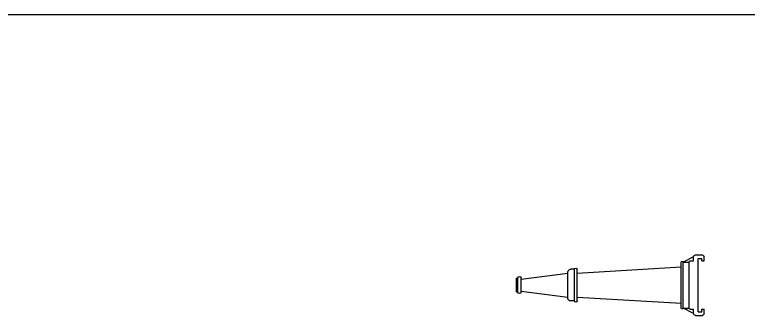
# Model space of a CAD drawing. Header units: millimetres. Extents: x 1218 to 72853, y -34712 to 16286.
# Drawn here: x 43470 to 44212, y 10509 to 10814 of the extents above; entities that cross this region are included whole.
import ezdxf

# ---------------------------------------------------------------- set-up
doc = ezdxf.new("R2010")
doc.units = ezdxf.units.MM

# ---------------------------------------------------------------- blocks, each defined once
blk = doc.blocks.new('LANGPHUN PCCC')
for p, q in [((-8.18, 239.22), (-16.36, 175.91)), ((-9.86, 244.64), (-9.86, 243.82)), ((9.86, 244.64), (-9.86, 244.64)), ((9.86, 243.82), (-9.86, 243.82)), ((9.86, 239.22), (-9.86, 239.22)), ((9.86, 239.22), (-9.86, 239.22)), ((-9.19, 245.45), (-9.19, 244.64)), ((9.19, 245.45), (-9.19, 245.45)), ((8.18, 239.22), (16.36, 175.91)), ((9.19, 245.45), (9.19, 244.64)), ((9.86, 244.64), (9.86, 243.82)), ((-21.43, 166.91), (-21.43, 172.64)), ((18.15, 175.91), (-18.15, 175.91)), ((21.43, 166.91), (21.43, 172.64)), ((-16.36, 163.64), (-24.5, 22.91)), ((21.43, 166.91), (-21.43, 166.91)), ((21.43, 163.64), (-21.43, 163.64)), ((16.36, 163.64), (24.5, 22.91)), ((23.06, 165.27), (23.06, 165.27)), ((-38.45, 6.14), (-31.09, 20.45)), ((-32.32, 21.68), (-32.32, 21.68)), ((31.09, 22.91), (-31.09, 22.91)), ((-31.09, 20.45), (-31.09, 12.27)), ((31.09, 20.45), (-31.09, 20.45)), ((31.09, 20.45), (31.09, 12.27)), ((38.45, 6.14), (31.09, 20.45)), ((32.32, 21.68), (32.32, 21.68)), ((-32.73, 10.64), (-32.73, 6.14)), ((31.09, 12.27), (-31.09, 12.27)), ((32.73, 10.64), (32.73, 6.14)), ((-40.91, 3.68), (-40.91, -5.73)), ((-32.73, 6.14), (-38.45, 6.14)), ((36, 0), (-36, 0)), ((-36, 0), (-36, -4.91)), ((38.45, 6.14), (32.73, 6.14)), ((36, 0), (36, -4.91)), ((40.91, 3.68), (40.91, -5.73)), ((-32.73, -8.18), (-38.45, -8.18)), ((-32.73, -4.91), (-36, -4.91)), ((-32.73, -4.91), (-32.73, -8.18)), ((32.73, -4.91), (32.73, -8.18)), ((36, -4.91), (32.73, -4.91)), ((38.45, -8.18), (32.73, -8.18))]:
    blk.add_line(p, q)
for centre, radius, start, end in [((-9.06, 241.52), 2.43, 109.13264, 250.86736), ((9.06, 241.52), 2.43, 289.13264, 70.86736), ((-17.34, 171.82), 4.17, 101.26735, 168.73265), ((18.15, 172.64), 3.27, 0, 90), ((-21.43, 165.27), 1.64, 90, 180), ((-21.43, 165.27), 1.64, 180, 270), ((21.43, 165.27), 1.64, 0, 90), ((21.43, 165.27), 1.64, 270, 0), ((-31.09, 21.68), 1.23, 90, 180), ((-31.09, 21.68), 1.23, 180, 270), ((31.09, 21.68), 1.23, 0, 90), ((31.09, 21.68), 1.23, 270, 0), ((-31.09, 10.64), 1.64, 90, 180), ((31.09, 10.64), 1.64, 0, 90), ((-38.45, 3.68), 2.45, 90, 180), ((38.45, 3.68), 2.45, 0, 90), ((-38.45, -5.73), 2.45, 180, 270), ((38.45, -5.73), 2.45, 270, 0)]:
    blk.add_arc(centre, radius, start, end)

msp = doc.modelspace()

# ---------------------------------------------------------------- linework, layer by layer
msp.add_line((38761.18, 10813.85), (44955.06, 10813.85))

# ---------------------------------------------------------------- block references
at = {"linetype": 'ByBlock', "xscale": -0.7491455964638475, "yscale": 0.7491455964638475, "zscale": 0.7491455964638475, "rotation": 90}
msp.add_blockref('LANGPHUN PCCC', (44161.61, 10539.75), dxfattribs=at)

doc.saveas('drawing.dxf')
